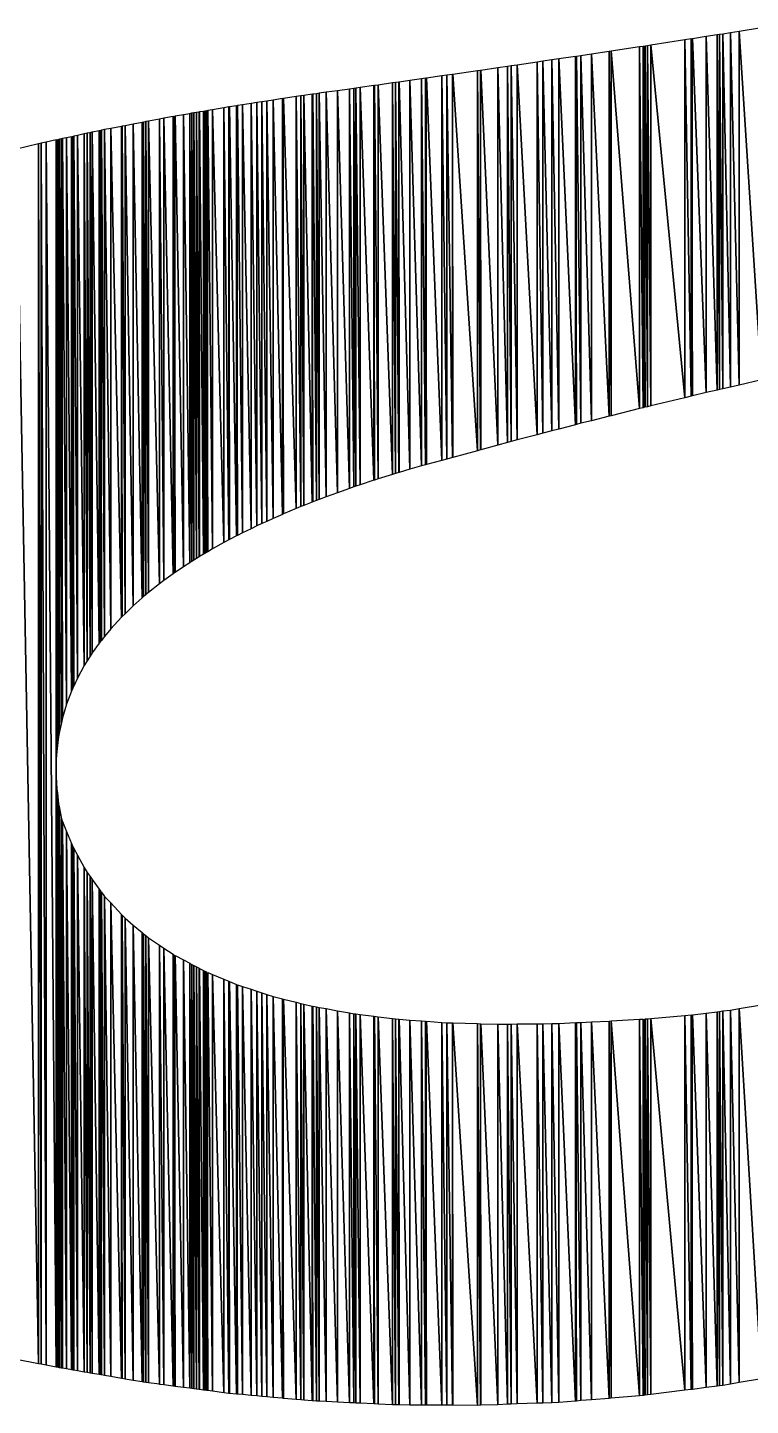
# Model space of a CAD drawing. Extents: x 0 to 4200, y 0 to 2970.
# Drawn here: x 3957.53 to 3964.98, y 308.74 to 322.96 of the extents above; entities that cross this region are included whole.
import ezdxf

# ---------------------------------------------------------------- set-up
doc = ezdxf.new("R2010")
doc.units = 0
doc.layers.get('0').update_dxf_attribs({"linetype": 'CONTINUOUS'})

msp = doc.modelspace()

# ---------------------------------------------------------------- linework, layer by layer
at = {"color": 7, "linetype": 'CONTINUOUS'}
for points in [[(3964.868711, 319.269702), (3964.778092, 322.908243), (3964.868711, 322.922419), (3964.868711, 319.269702)], [(3965.100396, 319.322586), (3964.868711, 322.922419), (3965.100396, 322.95947), (3965.100396, 319.322586)], [(3964.868711, 319.269702), (3964.868711, 322.922419), (3965.100396, 319.322586), (3964.868711, 319.269702)], [(3963.955712, 319.054866), (3963.922645, 322.77587), (3963.955712, 322.780939), (3963.955712, 319.054866)], [(3964.306673, 319.138918), (3963.955712, 322.780939), (3964.306673, 322.834745), (3964.306673, 319.138918)], [(3963.955712, 319.054866), (3963.955712, 322.780939), (3964.306673, 319.138918), (3963.955712, 319.054866)], [(3964.373182, 319.154847), (3964.306673, 322.834745), (3964.373182, 322.844942), (3964.373182, 319.154847)], [(3964.306673, 319.138918), (3964.306673, 322.834745), (3964.373182, 319.154847), (3964.306673, 319.138918)], [(3964.373182, 319.154847), (3964.373182, 322.844942), (3964.385479, 319.157792)], [(3964.385479, 319.157792), (3964.373182, 322.844942), (3964.385479, 319.157792)], [(3964.528558, 319.192058), (3964.385479, 322.846827), (3964.528558, 322.869209), (3964.528558, 319.192058)], [(3964.385479, 319.157792), (3964.385479, 322.846827), (3964.528558, 319.192058), (3964.385479, 319.157792)], [(3964.640267, 319.217557), (3964.528558, 322.869209), (3964.640267, 322.886683), (3964.640267, 319.217557)], [(3964.528558, 319.192058), (3964.528558, 322.869209), (3964.640267, 319.217557), (3964.528558, 319.192058)], [(3964.66707, 319.223675), (3964.640267, 322.886683), (3964.66707, 322.890876), (3964.66707, 319.223675)], [(3964.640267, 319.217557), (3964.640267, 322.886683), (3964.66707, 319.223675), (3964.640267, 319.217557)], [(3964.699866, 319.231161), (3964.66707, 322.890876), (3964.699866, 322.896006), (3964.699866, 319.231161)], [(3964.66707, 319.223675), (3964.66707, 322.890876), (3964.699866, 319.231161), (3964.66707, 319.223675)], [(3964.778092, 319.249017), (3964.699866, 322.896006), (3964.778092, 322.908243), (3964.778092, 319.249017)], [(3964.699866, 319.231161), (3964.699866, 322.896006), (3964.778092, 319.249017), (3964.699866, 319.231161)], [(3964.778092, 319.249017), (3964.778092, 322.908243), (3964.868711, 319.269702), (3964.778092, 319.249017)], [(3963.0073, 318.815735), (3962.936261, 322.628316), (3963.0073, 322.638828), (3963.0073, 318.815735)], [(3963.179423, 318.860652), (3963.0073, 322.638828), (3963.179423, 322.664298), (3963.179423, 318.860652)], [(3963.0073, 318.815735), (3963.0073, 322.638828), (3963.179423, 318.860652), (3963.0073, 318.815735)], [(3963.179423, 318.860652), (3963.179423, 322.664298), (3963.189394, 318.863254)], [(3963.189394, 318.863254), (3963.179423, 322.664298), (3963.189394, 318.863254)], [(3963.235921, 318.875396), (3963.189394, 322.665773), (3963.235921, 322.672658), (3963.235921, 318.875396)], [(3963.189394, 318.863254), (3963.189394, 322.665773), (3963.235921, 318.875396), (3963.189394, 318.863254)], [(3963.343406, 318.902309), (3963.235921, 322.672658), (3963.343406, 322.688563), (3963.343406, 318.902309)], [(3963.235921, 318.875396), (3963.235921, 322.672658), (3963.343406, 318.902309), (3963.235921, 318.875396)], [(3963.52568, 318.947948), (3963.343406, 322.688563), (3963.52568, 322.715997), (3963.52568, 318.947948)], [(3963.343406, 318.902309), (3963.343406, 322.688563), (3963.52568, 318.947948), (3963.343406, 318.902309)], [(3963.54961, 318.95394), (3963.52568, 322.715997), (3963.54961, 322.719598), (3963.54961, 318.95394)], [(3963.52568, 318.947948), (3963.52568, 322.715997), (3963.54961, 318.95394), (3963.52568, 318.947948)], [(3963.84036, 319.02674), (3963.54961, 322.719598), (3963.84036, 322.763358), (3963.84036, 319.02674)], [(3963.54961, 318.95394), (3963.54961, 322.719598), (3963.84036, 319.02674), (3963.54961, 318.95394)], [(3963.877039, 319.035924), (3963.84036, 322.763358), (3963.877039, 322.768878), (3963.877039, 319.035924)], [(3963.84036, 319.02674), (3963.84036, 322.763358), (3963.877039, 319.035924), (3963.84036, 319.02674)], [(3963.877039, 319.035924), (3963.877039, 322.768878), (3963.886191, 319.038216)], [(3963.886191, 319.038216), (3963.877039, 322.768878), (3963.886191, 319.038216)], [(3963.886191, 319.038216), (3963.886191, 322.770281), (3963.899409, 319.041381)], [(3963.899409, 319.041381), (3963.886191, 322.770281), (3963.899409, 319.041381)], [(3963.922645, 319.046946), (3963.899409, 322.772308), (3963.922645, 322.77587), (3963.922645, 319.046946)], [(3963.899409, 319.041381), (3963.899409, 322.772308), (3963.922645, 319.046946), (3963.899409, 319.041381)], [(3963.922645, 319.046946), (3963.922645, 322.77587), (3963.955712, 319.054866), (3963.922645, 319.046946)], [(3962.167906, 318.592477), (3961.913285, 322.479538), (3962.167906, 322.516101), (3962.167906, 318.592477)], [(3962.200614, 318.601348), (3962.167906, 322.516101), (3962.200614, 322.520798), (3962.200614, 318.601348)], [(3962.167906, 318.592477), (3962.167906, 322.516101), (3962.200614, 318.601348), (3962.167906, 318.592477)], [(3962.200614, 318.601348), (3962.200614, 322.520798), (3962.203944, 318.602252)], [(3962.203944, 318.602252), (3962.200614, 322.520798), (3962.203944, 318.602252)], [(3962.37844, 318.64958), (3962.203944, 322.521283), (3962.37844, 322.546704), (3962.37844, 318.64958)], [(3962.203944, 318.602252), (3962.203944, 322.521283), (3962.37844, 318.64958), (3962.203944, 318.602252)], [(3962.480325, 318.677214), (3962.37844, 322.546704), (3962.480325, 322.561547), (3962.480325, 318.677214)], [(3962.37844, 318.64958), (3962.37844, 322.546704), (3962.480325, 318.677214), (3962.37844, 318.64958)], [(3962.514734, 318.686546), (3962.480325, 322.561547), (3962.514734, 322.566559), (3962.514734, 318.686546)], [(3962.480325, 318.677214), (3962.480325, 322.561547), (3962.514734, 318.686546), (3962.480325, 318.677214)], [(3962.577834, 318.703661), (3962.514734, 322.566559), (3962.577834, 322.575752), (3962.577834, 318.703661)], [(3962.514734, 318.686546), (3962.514734, 322.566559), (3962.577834, 318.703661), (3962.514734, 318.686546)], [(3962.784592, 318.757617), (3962.577834, 322.575752), (3962.784592, 322.605873), (3962.784592, 318.757617)], [(3962.577834, 318.703661), (3962.577834, 322.575752), (3962.784592, 318.757617), (3962.577834, 318.703661)], [(3962.843826, 318.773075), (3962.784592, 322.605873), (3962.843826, 322.614638), (3962.843826, 318.773075)], [(3962.784592, 318.757617), (3962.784592, 322.605873), (3962.843826, 318.773075), (3962.784592, 318.757617)], [(3962.936261, 318.797197), (3962.843826, 322.614638), (3962.936261, 322.628316), (3962.936261, 318.797197)], [(3962.843826, 318.773075), (3962.843826, 322.614638), (3962.936261, 318.797197), (3962.843826, 318.773075)], [(3962.936261, 318.797197), (3962.936261, 322.628316), (3963.0073, 318.815735), (3962.936261, 318.797197)], [(3961.099343, 318.287128), (3960.957216, 322.343456), (3961.099343, 322.363594), (3961.099343, 318.287128)], [(3961.099343, 318.287128), (3961.099343, 322.363594), (3961.105859, 318.289157)], [(3961.105859, 318.289157), (3961.099343, 322.363594), (3961.105859, 318.289157)], [(3961.144859, 318.301307), (3961.105859, 322.364518), (3961.144859, 322.370044), (3961.144859, 318.301307)], [(3961.105859, 318.289157), (3961.105859, 322.364518), (3961.144859, 318.301307), (3961.105859, 318.289157)], [(3961.292277, 318.347233), (3961.144859, 322.370044), (3961.292277, 322.390932), (3961.292277, 318.347233)], [(3961.144859, 318.301307), (3961.144859, 322.370044), (3961.292277, 318.347233), (3961.144859, 318.301307)], [(3961.322195, 318.356554), (3961.292277, 322.390932), (3961.322195, 322.395172), (3961.322195, 318.356554)], [(3961.292277, 318.347233), (3961.292277, 322.390932), (3961.322195, 318.356554), (3961.292277, 318.347233)], [(3961.357514, 318.367557), (3961.322195, 322.395172), (3961.357514, 322.400176), (3961.357514, 318.367557)], [(3961.322195, 318.356554), (3961.322195, 322.395172), (3961.357514, 318.367557), (3961.322195, 318.356554)], [(3961.357514, 318.367557), (3961.357514, 322.400176), (3961.360212, 318.368397)], [(3961.360212, 318.368397), (3961.357514, 322.400176), (3961.360212, 318.368397)], [(3961.472652, 318.401042), (3961.360212, 322.400558), (3961.472652, 322.416491), (3961.472652, 318.401042)], [(3961.360212, 318.368397), (3961.360212, 322.400558), (3961.472652, 318.401042), (3961.360212, 318.368397)], [(3961.591483, 318.435543), (3961.472652, 322.416491), (3961.591483, 322.433328), (3961.591483, 318.435543)], [(3961.472652, 318.401042), (3961.472652, 322.416491), (3961.591483, 318.435543), (3961.472652, 318.401042)], [(3961.631103, 318.447046), (3961.591483, 322.433328), (3961.631103, 322.439018), (3961.631103, 318.447046)], [(3961.591483, 318.435543), (3961.591483, 322.433328), (3961.631103, 318.447046), (3961.591483, 318.435543)], [(3961.631103, 318.447046), (3961.631103, 322.439018), (3961.644584, 318.450695)], [(3961.644584, 318.450695), (3961.631103, 322.439018), (3961.644584, 318.450695)], [(3961.802131, 318.493333), (3961.644584, 322.440954), (3961.802131, 322.463577), (3961.802131, 318.493333)], [(3961.644584, 318.450695), (3961.644584, 322.440954), (3961.802131, 318.493333), (3961.644584, 318.450695)], [(3961.852196, 318.506883), (3961.802131, 322.463577), (3961.852196, 322.470766), (3961.852196, 318.506883)], [(3961.802131, 318.493333), (3961.802131, 322.463577), (3961.852196, 318.506883), (3961.802131, 318.493333)], [(3961.912019, 318.523073), (3961.852196, 322.470766), (3961.912019, 322.479356), (3961.912019, 318.523073)], [(3961.852196, 318.506883), (3961.852196, 322.470766), (3961.912019, 318.523073), (3961.852196, 318.506883)], [(3961.912019, 318.523073), (3961.912019, 322.479356), (3961.913285, 318.523417)], [(3961.913285, 318.523417), (3961.912019, 322.479356), (3961.913285, 318.523417)], [(3961.913285, 318.523417), (3961.913285, 322.479538), (3962.167906, 318.592477), (3961.913285, 318.523417)], [(3960.062652, 317.894062), (3959.99461, 322.204253), (3960.062652, 322.214781), (3960.062652, 317.894062)], [(3960.156011, 317.935851), (3960.062652, 322.214781), (3960.156011, 322.229227), (3960.156011, 317.935851)], [(3960.062652, 317.894062), (3960.062652, 322.214781), (3960.156011, 317.935851), (3960.062652, 317.894062)], [(3960.156011, 317.935851), (3960.156011, 322.229227), (3960.166971, 317.940405)], [(3960.166971, 317.940405), (3960.156011, 322.229227), (3960.166971, 317.940405)], [(3960.297824, 317.994773), (3960.166971, 322.230923), (3960.297824, 322.25117), (3960.297824, 317.994773)], [(3960.166971, 317.940405), (3960.166971, 322.230923), (3960.297824, 317.994773), (3960.166971, 317.940405)], [(3960.347666, 318.015481), (3960.297824, 322.25117), (3960.347666, 322.258145), (3960.347666, 318.015481)], [(3960.297824, 317.994773), (3960.297824, 322.25117), (3960.347666, 318.015481), (3960.297824, 317.994773)], [(3960.37683, 318.027599), (3960.347666, 322.258145), (3960.37683, 322.262227), (3960.37683, 318.027599)], [(3960.347666, 318.015481), (3960.347666, 322.258145), (3960.37683, 318.027599), (3960.347666, 318.015481)], [(3960.46276, 318.060779), (3960.37683, 322.262227), (3960.46276, 322.274253), (3960.46276, 318.060779)], [(3960.37683, 318.027599), (3960.37683, 322.262227), (3960.46276, 318.060779), (3960.37683, 318.027599)], [(3960.46276, 318.060779), (3960.46276, 322.274253), (3960.470185, 318.063646)], [(3960.470185, 318.063646), (3960.46276, 322.274253), (3960.470185, 318.063646)], [(3960.508524, 318.07845), (3960.470185, 322.275293), (3960.508524, 322.280659), (3960.508524, 318.07845)], [(3960.470185, 318.063646), (3960.470185, 322.275293), (3960.508524, 318.07845), (3960.470185, 318.063646)], [(3960.534298, 318.088402), (3960.508524, 322.280659), (3960.534298, 322.284266), (3960.534298, 318.088402)], [(3960.508524, 318.07845), (3960.508524, 322.280659), (3960.534298, 318.088402), (3960.508524, 318.07845)], [(3960.607656, 318.116728), (3960.534298, 322.284266), (3960.607656, 322.294533), (3960.607656, 318.116728)], [(3960.534298, 318.088402), (3960.534298, 322.284266), (3960.607656, 318.116728), (3960.534298, 318.088402)], [(3960.724472, 318.158689), (3960.607656, 322.294533), (3960.724472, 322.310882), (3960.724472, 318.158689)], [(3960.607656, 318.116728), (3960.607656, 322.294533), (3960.724472, 318.158689), (3960.607656, 318.116728)], [(3960.848493, 318.203238), (3960.724472, 322.310882), (3960.848493, 322.328239), (3960.848493, 318.203238)], [(3960.724472, 318.158689), (3960.724472, 322.310882), (3960.848493, 318.203238), (3960.724472, 318.158689)], [(3960.894374, 318.218581), (3960.848493, 322.328239), (3960.894374, 322.334661), (3960.894374, 318.218581)], [(3960.848493, 318.203238), (3960.848493, 322.328239), (3960.894374, 318.218581), (3960.848493, 318.203238)], [(3960.915791, 318.225744), (3960.894374, 322.334661), (3960.915791, 322.337658), (3960.915791, 318.225744)], [(3960.894374, 318.218581), (3960.894374, 322.334661), (3960.915791, 318.225744), (3960.894374, 318.218581)], [(3960.957216, 318.239597), (3960.915791, 322.337658), (3960.957216, 322.343456), (3960.957216, 318.239597)], [(3960.915791, 318.225744), (3960.915791, 322.337658), (3960.957216, 318.239597), (3960.915791, 318.225744)], [(3960.957216, 318.239597), (3960.957216, 322.343456), (3961.099343, 318.287128), (3960.957216, 318.239597)], [(3959.200393, 317.436864), (3959.135195, 322.062571), (3959.200393, 322.073869), (3959.200393, 317.436864)], [(3959.200393, 317.436864), (3959.200393, 322.073869), (3959.201878, 317.437856)], [(3959.201878, 317.437856), (3959.200393, 322.073869), (3959.201878, 317.437856)], [(3959.22276, 317.45067), (3959.201878, 322.074127), (3959.22276, 322.077745), (3959.22276, 317.45067)], [(3959.201878, 317.437856), (3959.201878, 322.074127), (3959.22276, 317.45067), (3959.201878, 317.437856)], [(3959.24293, 317.463046), (3959.22276, 322.077745), (3959.24293, 322.08124), (3959.24293, 317.463046)], [(3959.22276, 317.45067), (3959.22276, 322.077745), (3959.24293, 317.463046), (3959.22276, 317.45067)], [(3959.269677, 317.479458), (3959.24293, 322.08124), (3959.269677, 322.085875), (3959.269677, 317.479458)], [(3959.24293, 317.463046), (3959.24293, 322.08124), (3959.269677, 317.479458), (3959.24293, 317.463046)], [(3959.298733, 317.497287), (3959.269677, 322.085875), (3959.298733, 322.09091), (3959.298733, 317.497287)], [(3959.269677, 317.479458), (3959.269677, 322.085875), (3959.298733, 317.497287), (3959.269677, 317.479458)], [(3959.298733, 317.497287), (3959.298733, 322.09091), (3959.302701, 317.499722)], [(3959.302701, 317.499722), (3959.298733, 322.09091), (3959.302701, 317.499722)], [(3959.341703, 317.523654), (3959.302701, 322.091598), (3959.341703, 322.098357), (3959.341703, 317.523654)], [(3959.302701, 317.499722), (3959.302701, 322.091598), (3959.341703, 317.523654), (3959.302701, 317.499722)], [(3959.356885, 317.53297), (3959.341703, 322.098357), (3959.356885, 322.100988), (3959.356885, 317.53297)], [(3959.341703, 317.523654), (3959.341703, 322.098357), (3959.356885, 317.53297), (3959.341703, 317.523654)], [(3959.372722, 317.542688), (3959.356885, 322.100988), (3959.372722, 322.103732), (3959.372722, 317.542688)], [(3959.356885, 317.53297), (3959.356885, 322.100988), (3959.372722, 317.542688), (3959.356885, 317.53297)], [(3959.372722, 317.542688), (3959.372722, 322.103732), (3959.386384, 317.55041)], [(3959.386384, 317.55041), (3959.372722, 322.103732), (3959.386384, 317.55041)], [(3959.436443, 317.578707), (3959.386384, 322.106099), (3959.436443, 322.114774), (3959.436443, 317.578707)], [(3959.386384, 317.55041), (3959.386384, 322.106099), (3959.436443, 317.578707), (3959.386384, 317.55041)], [(3959.551501, 317.643743), (3959.436443, 322.114774), (3959.551501, 322.134712), (3959.551501, 317.643743)], [(3959.436443, 317.578707), (3959.436443, 322.114774), (3959.551501, 317.643743), (3959.436443, 317.578707)], [(3959.551501, 317.643743), (3959.551501, 322.134712), (3959.553553, 317.644904)], [(3959.553553, 317.644904), (3959.551501, 322.134712), (3959.553553, 317.644904)], [(3959.604189, 317.671333), (3959.553553, 322.135068), (3959.604189, 322.143843), (3959.604189, 317.671333)], [(3959.553553, 317.644904), (3959.553553, 322.135068), (3959.604189, 317.671333), (3959.553553, 317.644904)], [(3959.604189, 317.671333), (3959.604189, 322.143843), (3959.611894, 317.675354)], [(3959.611894, 317.675354), (3959.604189, 322.143843), (3959.611894, 317.675354)], [(3959.684479, 317.71324), (3959.611894, 322.145035), (3959.684479, 322.156266), (3959.684479, 317.71324)], [(3959.611894, 317.675354), (3959.611894, 322.145035), (3959.684479, 317.71324), (3959.611894, 317.675354)], [(3959.684479, 317.71324), (3959.684479, 322.156266), (3959.694033, 317.718227)], [(3959.694033, 317.718227), (3959.684479, 322.156266), (3959.694033, 317.718227)], [(3959.744376, 317.744503), (3959.694033, 322.157744), (3959.744376, 322.165534), (3959.744376, 317.744503)], [(3959.694033, 317.718227), (3959.694033, 322.157744), (3959.744376, 317.744503), (3959.694033, 317.718227)], [(3959.832981, 317.787294), (3959.744376, 322.165534), (3959.832981, 322.179244), (3959.832981, 317.787294)], [(3959.744376, 317.744503), (3959.744376, 322.165534), (3959.832981, 317.787294), (3959.744376, 317.744503)], [(3959.893144, 317.816349), (3959.832981, 322.179244), (3959.893144, 322.188553), (3959.893144, 317.816349)], [(3959.832981, 317.787294), (3959.832981, 322.179244), (3959.893144, 317.816349), (3959.832981, 317.787294)], [(3959.945194, 317.841486), (3959.893144, 322.188553), (3959.945194, 322.196607), (3959.945194, 317.841486)], [(3959.893144, 317.816349), (3959.893144, 322.188553), (3959.945194, 317.841486), (3959.893144, 317.816349)], [(3959.99461, 317.863606), (3959.945194, 322.196607), (3959.99461, 322.204253), (3959.99461, 317.863606)], [(3959.945194, 317.841486), (3959.945194, 322.196607), (3959.99461, 317.863606), (3959.945194, 317.841486)], [(3959.99461, 317.863606), (3959.99461, 322.204253), (3960.062652, 317.894062), (3959.99461, 317.863606)], [(3958.49734, 316.874485), (3958.386342, 321.921864), (3958.49734, 321.943313), (3958.49734, 316.874485)], [(3958.49734, 316.874485), (3958.49734, 321.943313), (3958.5032, 316.880196)], [(3958.5032, 316.880196), (3958.49734, 321.943313), (3958.5032, 316.880196)], [(3958.534089, 316.910304), (3958.5032, 321.944445), (3958.534089, 321.950414), (3958.534089, 316.910304)], [(3958.5032, 316.880196), (3958.5032, 321.944445), (3958.534089, 316.910304), (3958.5032, 316.880196)], [(3958.618303, 316.992386), (3958.534089, 321.950414), (3958.618303, 321.966688), (3958.618303, 316.992386)], [(3958.534089, 316.910304), (3958.534089, 321.950414), (3958.618303, 316.992386), (3958.534089, 316.910304)], [(3958.711168, 317.074155), (3958.618303, 321.966688), (3958.711168, 321.984633), (3958.711168, 317.074155)], [(3958.618303, 316.992386), (3958.618303, 321.966688), (3958.711168, 317.074155), (3958.618303, 316.992386)], [(3958.725309, 317.086607), (3958.711168, 321.984633), (3958.725309, 321.987365), (3958.725309, 317.086607)], [(3958.711168, 317.074155), (3958.711168, 321.984633), (3958.725309, 317.086607), (3958.711168, 317.074155)], [(3958.747337, 317.106003), (3958.725309, 321.987365), (3958.747337, 321.991622), (3958.747337, 317.106003)], [(3958.725309, 317.086607), (3958.725309, 321.987365), (3958.747337, 317.106003), (3958.725309, 317.086607)], [(3958.747337, 317.106003), (3958.747337, 321.991622), (3958.749235, 317.107674)], [(3958.749235, 317.107674), (3958.747337, 321.991622), (3958.749235, 317.107674)], [(3958.776931, 317.129822), (3958.749235, 321.991989), (3958.776931, 321.997341), (3958.776931, 317.129822)], [(3958.749235, 317.107674), (3958.749235, 321.991989), (3958.776931, 317.129822), (3958.749235, 317.107674)], [(3958.887727, 317.21842), (3958.776931, 321.997341), (3958.887727, 322.018751), (3958.887727, 317.21842)], [(3958.776931, 317.129822), (3958.776931, 321.997341), (3958.887727, 317.21842), (3958.776931, 317.129822)], [(3958.887727, 317.21842), (3958.887727, 322.018751), (3958.890138, 317.220349)], [(3958.890138, 317.220349), (3958.887727, 322.018751), (3958.890138, 317.220349)], [(3958.934706, 317.252859), (3958.890138, 322.019217), (3958.934706, 322.027829), (3958.934706, 317.252859)], [(3958.890138, 317.220349), (3958.890138, 322.019217), (3958.934706, 317.252859), (3958.890138, 317.220349)], [(3959.030021, 317.322387), (3958.934706, 322.027829), (3959.030021, 322.044346), (3959.030021, 317.322387)], [(3958.934706, 317.252859), (3958.934706, 322.027829), (3959.030021, 317.322387), (3958.934706, 317.252859)], [(3959.030021, 317.322387), (3959.030021, 322.044346), (3959.041018, 317.33041)], [(3959.041018, 317.33041), (3959.030021, 322.044346), (3959.041018, 317.33041)], [(3959.041018, 317.33041), (3959.041018, 322.046251), (3959.051191, 317.337204)], [(3959.051191, 317.337204), (3959.041018, 322.046251), (3959.051191, 317.337204)], [(3959.135195, 317.393315), (3959.051191, 322.048014), (3959.135195, 322.062571), (3959.135195, 317.393315)], [(3959.051191, 317.337204), (3959.051191, 322.048014), (3959.135195, 317.393315), (3959.051191, 317.337204)], [(3959.135195, 317.393315), (3959.135195, 322.062571), (3959.200393, 317.436864), (3959.135195, 317.393315)], [(3957.821945, 309.135956), (3957.719392, 321.780726), (3957.821945, 321.802749), (3957.821945, 309.135956)], [(3957.821945, 315.256097), (3957.821945, 321.802749), (3957.823583, 315.405305), (3957.821945, 315.256097)], [(3957.823583, 315.405305), (3957.821945, 321.802749), (3957.823583, 315.405305)], [(3957.823583, 315.405305), (3957.823583, 321.8031), (3957.830227, 315.489568), (3957.823583, 315.405305)], [(3957.830227, 315.489568), (3957.823583, 321.8031), (3957.830227, 315.489568)], [(3957.830227, 315.489568), (3957.830227, 321.804527), (3957.835143, 315.551907), (3957.830227, 315.489568)], [(3957.835143, 315.551907), (3957.830227, 321.804527), (3957.835143, 315.551907)], [(3957.835143, 315.551907), (3957.835143, 321.805583), (3957.848424, 315.640913), (3957.835143, 315.551907)], [(3957.848424, 315.640913), (3957.835143, 321.805583), (3957.848424, 315.640913)], [(3957.848424, 315.640913), (3957.848424, 321.808435), (3957.85663, 315.695902), (3957.848424, 315.640913)], [(3957.85663, 315.695902), (3957.848424, 321.808435), (3957.85663, 315.695902)], [(3957.876533, 315.785473), (3957.85663, 321.810197), (3957.876533, 321.814471), (3957.876533, 315.785473)], [(3957.85663, 315.695902), (3957.85663, 321.810197), (3957.876533, 315.785473), (3957.85663, 315.695902)], [(3957.876533, 315.785473), (3957.876533, 321.814471), (3957.888047, 315.837291), (3957.876533, 315.785473)], [(3957.888047, 315.837291), (3957.876533, 321.814471), (3957.888047, 315.837291)], [(3957.929399, 315.976073), (3957.888047, 321.816944), (3957.929399, 321.825824), (3957.929399, 315.976073)], [(3957.888047, 315.837291), (3957.888047, 321.816944), (3957.929399, 315.976073), (3957.888047, 315.837291)], [(3957.980688, 316.112246), (3957.929399, 321.825824), (3957.980688, 321.836838), (3957.980688, 316.112246)], [(3957.929399, 315.976073), (3957.929399, 321.825824), (3957.980688, 316.112246), (3957.929399, 315.976073)], [(3957.980688, 316.112246), (3957.980688, 321.836838), (3957.993886, 316.141033), (3957.980688, 316.112246)], [(3957.993886, 316.141033), (3957.980688, 321.836838), (3957.993886, 316.141033)], [(3957.993886, 316.141033), (3957.993886, 321.839672), (3958.004456, 316.164091), (3957.993886, 316.141033)], [(3958.004456, 316.164091), (3957.993886, 321.839672), (3958.004456, 316.164091)], [(3958.04192, 316.245811), (3958.004456, 321.841942), (3958.04192, 321.849987), (3958.04192, 316.245811)], [(3958.004456, 316.164091), (3958.004456, 321.841942), (3958.04192, 316.245811), (3958.004456, 316.164091)], [(3958.113097, 316.376766), (3958.04192, 321.849987), (3958.113097, 321.865272), (3958.113097, 316.376766)], [(3958.04192, 316.245811), (3958.04192, 321.849987), (3958.113097, 316.376766), (3958.04192, 316.245811)], [(3958.142584, 316.423415), (3958.113097, 321.865272), (3958.142584, 321.871604), (3958.142584, 316.423415)], [(3958.113097, 316.376766), (3958.113097, 321.865272), (3958.142584, 316.423415), (3958.113097, 316.376766)], [(3958.172889, 316.471358), (3958.142584, 321.871604), (3958.172889, 321.878112), (3958.172889, 316.471358)], [(3958.142584, 316.423415), (3958.142584, 321.871604), (3958.172889, 316.471358), (3958.142584, 316.423415)], [(3958.194224, 316.505112), (3958.172889, 321.878112), (3958.194224, 321.882693), (3958.194224, 316.505112)], [(3958.172889, 316.471358), (3958.172889, 321.878112), (3958.194224, 316.505112), (3958.172889, 316.471358)], [(3958.266677, 316.605133), (3958.194224, 321.882693), (3958.266677, 321.898252), (3958.266677, 316.605133)], [(3958.194224, 316.505112), (3958.194224, 321.882693), (3958.266677, 316.605133), (3958.194224, 316.505112)], [(3958.285305, 316.630848), (3958.266677, 321.898252), (3958.285305, 321.902252), (3958.285305, 316.630848)], [(3958.266677, 316.605133), (3958.266677, 321.898252), (3958.285305, 316.630848), (3958.266677, 316.605133)], [(3958.285305, 316.630848), (3958.285305, 321.902252), (3958.289373, 316.635805)], [(3958.289373, 316.635805), (3958.285305, 321.902252), (3958.289373, 316.635805)], [(3958.322646, 316.676352), (3958.289373, 321.903126), (3958.322646, 321.909555), (3958.322646, 316.676352)], [(3958.289373, 316.635805), (3958.289373, 321.903126), (3958.322646, 316.676352), (3958.289373, 316.635805)], [(3958.386342, 316.753972), (3958.322646, 321.909555), (3958.386342, 321.921864), (3958.386342, 316.753972)], [(3958.322646, 316.676352), (3958.322646, 321.909555), (3958.386342, 316.753972), (3958.322646, 316.676352)], [(3958.386342, 316.753972), (3958.386342, 321.921864), (3958.49734, 316.874485), (3958.386342, 316.753972)], [(3957.641487, 309.170237), (3957.414341, 321.709316), (3957.641487, 321.763376), (3957.641487, 309.170237)], [(3957.414341, 309.213388), (3957.414341, 321.709316), (3957.641487, 309.170237), (3957.414341, 309.213388)], [(3957.668192, 309.165164), (3957.641487, 321.763376), (3957.668192, 321.769731), (3957.668192, 309.165164)], [(3957.641487, 309.170237), (3957.641487, 321.763376), (3957.668192, 309.165164), (3957.641487, 309.170237)], [(3957.719392, 309.155438), (3957.668192, 321.769731), (3957.719392, 321.780726), (3957.719392, 309.155438)], [(3957.668192, 309.165164), (3957.668192, 321.769731), (3957.719392, 309.155438), (3957.668192, 309.165164)], [(3957.719392, 309.155438), (3957.719392, 321.780726), (3957.821945, 309.135956), (3957.719392, 309.155438)], [(3957.821945, 309.135956), (3957.821945, 315.256097), (3957.823583, 309.135645)], [(3957.823583, 309.135645), (3957.821945, 315.256097), (3957.823583, 315.226085), (3957.823583, 309.135645)], [(3957.823583, 309.135645), (3957.823583, 315.226085), (3957.830227, 309.134383)], [(3957.830227, 309.134383), (3957.823583, 315.226085), (3957.830227, 315.104285), (3957.830227, 309.134383)], [(3957.830227, 309.134383), (3957.830227, 315.104285), (3957.835143, 309.133449)], [(3957.835143, 309.133449), (3957.830227, 315.104285), (3957.835143, 315.062571), (3957.835143, 309.133449)], [(3957.835143, 309.133449), (3957.835143, 315.062571), (3957.848424, 309.130926)], [(3957.848424, 309.130926), (3957.835143, 315.062571), (3957.848424, 314.949867), (3957.848424, 309.130926)], [(3957.848424, 309.130926), (3957.848424, 314.949867), (3957.85663, 309.129367)], [(3957.85663, 309.129367), (3957.848424, 314.949867), (3957.85663, 314.90403), (3957.85663, 309.129367)], [(3957.85663, 309.129367), (3957.85663, 314.90403), (3957.876533, 309.125586), (3957.85663, 309.129367)], [(3957.876533, 309.125586), (3957.85663, 314.90403), (3957.876533, 314.792846), (3957.876533, 309.125586)], [(3957.876533, 309.125586), (3957.876533, 314.792846), (3957.888047, 309.123613)], [(3957.888047, 309.123613), (3957.876533, 314.792846), (3957.888047, 314.764631), (3957.888047, 309.123613)], [(3957.888047, 309.123613), (3957.888047, 314.764631), (3957.929399, 309.116529), (3957.888047, 309.123613)], [(3957.929399, 309.116529), (3957.888047, 314.764631), (3957.929399, 314.663301), (3957.929399, 309.116529)], [(3957.929399, 309.116529), (3957.929399, 314.663301), (3957.980688, 309.107742), (3957.929399, 309.116529)], [(3957.980688, 309.107742), (3957.929399, 314.663301), (3957.980688, 314.537619), (3957.980688, 309.107742)], [(3957.980688, 309.107742), (3957.980688, 314.537619), (3957.993886, 309.105481)], [(3957.993886, 309.105481), (3957.980688, 314.537619), (3957.993886, 314.505279), (3957.993886, 309.105481)], [(3957.993886, 309.105481), (3957.993886, 314.505279), (3958.004456, 309.10367)], [(3958.004456, 309.10367), (3957.993886, 314.505279), (3958.004456, 314.486329), (3958.004456, 309.10367)], [(3958.004456, 309.10367), (3958.004456, 314.486329), (3958.04192, 309.097252), (3958.004456, 309.10367)], [(3958.04192, 309.097252), (3958.004456, 314.486329), (3958.04192, 314.419168), (3958.04192, 309.097252)], [(3958.04192, 309.097252), (3958.04192, 314.419168), (3958.113097, 309.085058), (3958.04192, 309.097252)], [(3958.113097, 309.085058), (3958.04192, 314.419168), (3958.113097, 314.291567), (3958.113097, 309.085058)], [(3958.113097, 309.085058), (3958.113097, 314.291567), (3958.142584, 309.080007), (3958.113097, 309.085058)], [(3958.142584, 309.080007), (3958.113097, 314.291567), (3958.142584, 314.238706), (3958.142584, 309.080007)], [(3958.142584, 309.080007), (3958.142584, 314.238706), (3958.172889, 309.074815), (3958.142584, 309.080007)], [(3958.172889, 309.074815), (3958.142584, 314.238706), (3958.172889, 314.197373), (3958.172889, 309.074815)], [(3958.172889, 309.074815), (3958.172889, 314.197373), (3958.194224, 309.07116), (3958.172889, 309.074815)], [(3958.194224, 309.07116), (3958.172889, 314.197373), (3958.194224, 314.168273), (3958.194224, 309.07116)], [(3958.194224, 309.07116), (3958.194224, 314.168273), (3958.266677, 309.058747), (3958.194224, 309.07116)], [(3958.266677, 309.058747), (3958.194224, 314.168273), (3958.266677, 314.069454), (3958.266677, 309.058747)], [(3958.266677, 309.058747), (3958.266677, 314.069454), (3958.285305, 309.055556), (3958.266677, 309.058747)], [(3958.285305, 309.055556), (3958.266677, 314.069454), (3958.285305, 314.044048), (3958.285305, 309.055556)], [(3958.285305, 309.055556), (3958.285305, 314.044048), (3958.289373, 309.054859)], [(3958.289373, 309.054859), (3958.285305, 314.044048), (3958.289373, 309.054859)], [(3958.289373, 309.054859), (3958.289373, 314.038499), (3958.322646, 309.049159), (3958.289373, 309.054859)], [(3958.322646, 309.049159), (3958.289373, 314.038499), (3958.322646, 313.993118), (3958.322646, 309.049159)], [(3958.322646, 309.049159), (3958.322646, 313.993118), (3958.386342, 309.038247), (3958.322646, 309.049159)], [(3958.386342, 309.038247), (3958.322646, 313.993118), (3958.386342, 313.925456), (3958.386342, 309.038247)], [(3958.386342, 309.038247), (3958.386342, 313.925456), (3958.49734, 309.019231), (3958.386342, 309.038247)], [(3958.49734, 309.019231), (3958.386342, 313.925456), (3958.49734, 313.807546), (3958.49734, 309.019231)], [(3958.49734, 309.019231), (3958.49734, 313.807546), (3958.5032, 309.018227)], [(3958.5032, 309.018227), (3958.49734, 313.807546), (3958.5032, 309.018227)], [(3958.5032, 309.018227), (3958.5032, 313.801322), (3958.534089, 309.012935), (3958.5032, 309.018227)], [(3958.534089, 309.012935), (3958.5032, 313.801322), (3958.534089, 313.768509), (3958.534089, 309.012935)], [(3958.534089, 309.012935), (3958.534089, 313.768509), (3958.618303, 308.998508), (3958.534089, 309.012935)], [(3958.618303, 308.998508), (3958.534089, 313.768509), (3958.618303, 313.69789), (3958.618303, 308.998508)], [(3958.618303, 308.998508), (3958.618303, 313.69789), (3958.711168, 308.982598), (3958.618303, 308.998508)], [(3958.711168, 308.982598), (3958.618303, 313.69789), (3958.711168, 313.620017), (3958.711168, 308.982598)], [(3958.711168, 308.982598), (3958.711168, 313.620017), (3958.725309, 308.980176), (3958.711168, 308.982598)], [(3958.725309, 308.980176), (3958.711168, 313.620017), (3958.725309, 313.608158), (3958.725309, 308.980176)], [(3958.725309, 308.980176), (3958.725309, 313.608158), (3958.747337, 308.976402), (3958.725309, 308.980176)], [(3958.747337, 308.976402), (3958.725309, 313.608158), (3958.747337, 313.589686), (3958.747337, 308.976402)], [(3958.747337, 308.976402), (3958.747337, 313.589686), (3958.749235, 308.976153)], [(3958.749235, 308.976153), (3958.747337, 313.589686), (3958.749235, 308.976153)], [(3958.749235, 308.976153), (3958.749235, 313.588095), (3958.776931, 308.972529), (3958.749235, 308.976153)], [(3958.776931, 308.972529), (3958.749235, 313.588095), (3958.776931, 313.56487), (3958.776931, 308.972529)], [(3958.776931, 308.972529), (3958.776931, 313.56487), (3958.887727, 308.958031), (3958.776931, 308.972529)], [(3958.887727, 308.958031), (3958.776931, 313.56487), (3958.887727, 313.491072), (3958.887727, 308.958031)], [(3958.887727, 308.958031), (3958.887727, 313.491072), (3958.890138, 308.957716)], [(3958.890138, 308.957716), (3958.887727, 313.491072), (3958.890138, 308.957716)], [(3958.890138, 308.957716), (3958.890138, 313.489466), (3958.934706, 308.951884), (3958.890138, 308.957716)], [(3958.934706, 308.951884), (3958.890138, 313.489466), (3958.934706, 313.459781), (3958.934706, 308.951884)], [(3958.934706, 308.951884), (3958.934706, 313.459781), (3959.030021, 308.939411), (3958.934706, 308.951884)], [(3959.030021, 308.939411), (3958.934706, 313.459781), (3959.030021, 313.396294), (3959.030021, 308.939411)], [(3959.030021, 308.939411), (3959.030021, 313.396294), (3959.041018, 308.937972)], [(3959.041018, 308.937972), (3959.030021, 313.396294), (3959.041018, 308.937972)], [(3959.041018, 308.937972), (3959.041018, 313.388969), (3959.051191, 308.936641)], [(3959.051191, 308.936641), (3959.041018, 313.388969), (3959.051191, 308.936641)], [(3959.051191, 308.936641), (3959.051191, 313.382193), (3959.135195, 308.925649), (3959.051191, 308.936641)], [(3959.135195, 308.925649), (3959.051191, 313.382193), (3959.135195, 313.337752), (3959.135195, 308.925649)], [(3959.135195, 308.925649), (3959.135195, 313.337752), (3959.200393, 308.917118), (3959.135195, 308.925649)], [(3959.200393, 308.917118), (3959.135195, 313.337752), (3959.200393, 313.30326), (3959.200393, 308.917118)], [(3959.200393, 308.917118), (3959.200393, 313.30326), (3959.201878, 308.916923)], [(3959.201878, 308.916923), (3959.200393, 313.30326), (3959.201878, 308.916923)], [(3959.201878, 308.916923), (3959.201878, 313.302475), (3959.22276, 308.914191), (3959.201878, 308.916923)], [(3959.22276, 308.914191), (3959.201878, 313.302475), (3959.22276, 313.291427), (3959.22276, 308.914191)], [(3959.22276, 308.914191), (3959.22276, 313.291427), (3959.24293, 308.911551), (3959.22276, 308.914191)], [(3959.24293, 308.911551), (3959.22276, 313.291427), (3959.24293, 313.280757), (3959.24293, 308.911551)], [(3959.24293, 308.911551), (3959.24293, 313.280757), (3959.269677, 308.908052), (3959.24293, 308.911551)], [(3959.269677, 308.908052), (3959.24293, 313.280757), (3959.269677, 313.266607), (3959.269677, 308.908052)], [(3959.269677, 308.908052), (3959.269677, 313.266607), (3959.298733, 308.904249), (3959.269677, 308.908052)], [(3959.298733, 308.904249), (3959.269677, 313.266607), (3959.298733, 313.251235), (3959.298733, 308.904249)], [(3959.298733, 308.904249), (3959.298733, 313.251235), (3959.302701, 308.90373)], [(3959.302701, 308.90373), (3959.298733, 313.251235), (3959.302701, 308.90373)], [(3959.302701, 308.90373), (3959.302701, 313.249136), (3959.341703, 308.898627), (3959.302701, 308.90373)], [(3959.341703, 308.898627), (3959.302701, 313.249136), (3959.341703, 313.228503), (3959.341703, 308.898627)], [(3959.341703, 308.898627), (3959.341703, 313.228503), (3959.356885, 308.89664), (3959.341703, 308.898627)], [(3959.356885, 308.89664), (3959.341703, 313.228503), (3959.356885, 313.220471), (3959.356885, 308.89664)], [(3959.356885, 308.89664), (3959.356885, 313.220471), (3959.372722, 308.894568), (3959.356885, 308.89664)], [(3959.372722, 308.894568), (3959.356885, 313.220471), (3959.372722, 313.213859), (3959.372722, 308.894568)], [(3959.372722, 308.894568), (3959.372722, 313.213859), (3959.386384, 308.89278)], [(3959.386384, 308.89278), (3959.372722, 313.213859), (3959.386384, 308.89278)], [(3959.386384, 308.89278), (3959.386384, 313.208154), (3959.436443, 308.886229), (3959.386384, 308.89278)], [(3959.436443, 308.886229), (3959.386384, 313.208154), (3959.436443, 313.187252), (3959.436443, 308.886229)], [(3959.436443, 308.886229), (3959.436443, 313.187252), (3959.551501, 308.871174), (3959.436443, 308.886229)], [(3959.551501, 308.871174), (3959.436443, 313.187252), (3959.551501, 313.13921), (3959.551501, 308.871174)], [(3959.551501, 308.871174), (3959.551501, 313.13921), (3959.553553, 308.870905)], [(3959.553553, 308.870905), (3959.551501, 313.13921), (3959.553553, 308.870905)], [(3959.553553, 308.870905), (3959.553553, 313.138353), (3959.604189, 308.864279), (3959.553553, 308.870905)], [(3959.604189, 308.864279), (3959.553553, 313.138353), (3959.604189, 313.11721), (3959.604189, 308.864279)], [(3959.604189, 308.864279), (3959.604189, 313.11721), (3959.611894, 308.863271)], [(3959.611894, 308.863271), (3959.604189, 313.11721), (3959.611894, 308.863271)], [(3959.611894, 308.863271), (3959.611894, 313.113993), (3959.684479, 308.856752), (3959.611894, 308.863271)], [(3959.684479, 308.856752), (3959.611894, 313.113993), (3959.684479, 313.083685), (3959.684479, 308.856752)], [(3959.684479, 308.856752), (3959.684479, 313.083685), (3959.694033, 308.855894)], [(3959.694033, 308.855894), (3959.684479, 313.083685), (3959.694033, 308.855894)], [(3959.694033, 308.855894), (3959.694033, 313.079696), (3959.744376, 308.851373), (3959.694033, 308.855894)], [(3959.744376, 308.851373), (3959.694033, 313.079696), (3959.744376, 313.06333), (3959.744376, 308.851373)], [(3959.744376, 308.851373), (3959.744376, 313.06333), (3959.832981, 308.843415), (3959.744376, 308.851373)], [(3959.832981, 308.843415), (3959.744376, 313.06333), (3959.832981, 313.034525), (3959.832981, 308.843415)], [(3959.832981, 308.843415), (3959.832981, 313.034525), (3959.893144, 308.838012), (3959.832981, 308.843415)], [(3959.893144, 308.838012), (3959.832981, 313.034525), (3959.893144, 313.014966), (3959.893144, 308.838012)], [(3959.893144, 308.838012), (3959.893144, 313.014966), (3959.945194, 308.833337), (3959.893144, 308.838012)], [(3959.945194, 308.833337), (3959.893144, 313.014966), (3959.945194, 312.998045), (3959.945194, 308.833337)], [(3959.945194, 308.833337), (3959.945194, 312.998045), (3959.99461, 308.828899), (3959.945194, 308.833337)], [(3959.99461, 308.828899), (3959.945194, 312.998045), (3959.99461, 312.98198), (3959.99461, 308.828899)], [(3959.99461, 308.828899), (3959.99461, 312.98198), (3960.062652, 308.822788), (3959.99461, 308.828899)], [(3960.062652, 308.822788), (3959.99461, 312.98198), (3960.062652, 312.95986), (3960.062652, 308.822788)], [(3960.062652, 308.822788), (3960.062652, 312.95986), (3960.156011, 308.814404), (3960.062652, 308.822788)], [(3960.156011, 308.814404), (3960.062652, 312.95986), (3960.156011, 312.936782), (3960.156011, 308.814404)], [(3960.156011, 308.814404), (3960.156011, 312.936782), (3960.166971, 308.813419)], [(3960.166971, 308.813419), (3960.156011, 312.936782), (3960.166971, 308.813419)], [(3960.166971, 308.813419), (3960.166971, 312.934073), (3960.297824, 308.801667), (3960.166971, 308.813419)], [(3960.297824, 308.801667), (3960.166971, 312.934073), (3960.297824, 312.901727), (3960.297824, 308.801667)], [(3960.297824, 308.801667), (3960.297824, 312.901727), (3960.347666, 308.797191), (3960.297824, 308.801667)], [(3960.347666, 308.797191), (3960.297824, 312.901727), (3960.347666, 312.889406), (3960.347666, 308.797191)], [(3960.347666, 308.797191), (3960.347666, 312.889406), (3960.37683, 308.794572), (3960.347666, 308.797191)], [(3960.37683, 308.794572), (3960.347666, 312.889406), (3960.37683, 312.882197), (3960.37683, 308.794572)], [(3960.37683, 308.794572), (3960.37683, 312.882197), (3960.46276, 308.786854), (3960.37683, 308.794572)], [(3960.46276, 308.786854), (3960.37683, 312.882197), (3960.46276, 312.860955), (3960.46276, 308.786854)], [(3960.46276, 308.786854), (3960.46276, 312.860955), (3960.470185, 308.786187)], [(3960.470185, 308.786187), (3960.46276, 312.860955), (3960.470185, 308.786187)], [(3960.470185, 308.786187), (3960.470185, 312.859614), (3960.508524, 308.784341), (3960.470185, 308.786187)], [(3960.508524, 308.784341), (3960.470185, 312.859614), (3960.508524, 312.852687), (3960.508524, 308.784341)], [(3960.508524, 308.784341), (3960.508524, 312.852687), (3960.534298, 308.783099), (3960.508524, 308.784341)], [(3960.534298, 308.783099), (3960.508524, 312.852687), (3960.534298, 312.84803), (3960.534298, 308.783099)], [(3960.534298, 308.783099), (3960.534298, 312.84803), (3960.607656, 308.779565), (3960.534298, 308.783099)], [(3960.607656, 308.779565), (3960.534298, 312.84803), (3960.607656, 312.834776), (3960.607656, 308.779565)], [(3960.607656, 308.779565), (3960.607656, 312.834776), (3960.724472, 308.773938), (3960.607656, 308.779565)], [(3960.724472, 308.773938), (3960.607656, 312.834776), (3960.724472, 312.813671), (3960.724472, 308.773938)], [(3964.868711, 308.975442), (3964.778092, 312.820625), (3964.868711, 312.835316), (3964.868711, 308.975442)], [(3965.100396, 309.014718), (3964.868711, 312.835316), (3965.100396, 312.872876), (3965.100396, 309.014718)], [(3964.868711, 308.975442), (3964.868711, 312.835316), (3965.100396, 309.014718), (3964.868711, 308.975442)], [(3960.724472, 308.773938), (3960.724472, 312.813671), (3960.848493, 308.767964), (3960.724472, 308.773938)], [(3960.848493, 308.767964), (3960.724472, 312.813671), (3960.848493, 312.791264), (3960.848493, 308.767964)], [(3960.848493, 308.767964), (3960.848493, 312.791264), (3960.894374, 308.765754), (3960.848493, 308.767964)], [(3960.894374, 308.765754), (3960.848493, 312.791264), (3960.894374, 312.782974), (3960.894374, 308.765754)], [(3960.894374, 308.765754), (3960.894374, 312.782974), (3960.915791, 308.764722), (3960.894374, 308.765754)], [(3960.915791, 308.764722), (3960.894374, 312.782974), (3960.915791, 312.780335), (3960.915791, 308.764722)], [(3960.915791, 308.764722), (3960.915791, 312.780335), (3960.957216, 308.762726), (3960.915791, 308.764722)], [(3960.957216, 308.762726), (3960.915791, 312.780335), (3960.957216, 312.775231), (3960.957216, 308.762726)], [(3960.957216, 308.762726), (3960.957216, 312.775231), (3961.099343, 308.75588), (3960.957216, 308.762726)], [(3961.099343, 308.75588), (3960.957216, 312.775231), (3961.099343, 312.757719), (3961.099343, 308.75588)], [(3961.099343, 308.75588), (3961.099343, 312.757719), (3961.105859, 308.755566)], [(3961.105859, 308.755566), (3961.099343, 312.757719), (3961.105859, 308.755566)], [(3961.105859, 308.755566), (3961.105859, 312.756916), (3961.144859, 308.753687), (3961.105859, 308.755566)], [(3961.144859, 308.753687), (3961.105859, 312.756916), (3961.144859, 312.752111), (3961.144859, 308.753687)], [(3961.144859, 308.753687), (3961.144859, 312.752111), (3961.292277, 308.746586), (3961.144859, 308.753687)], [(3961.292277, 308.746586), (3961.144859, 312.752111), (3961.292277, 312.733947), (3961.292277, 308.746586)], [(3961.292277, 308.746586), (3961.292277, 312.733947), (3961.322195, 308.745145), (3961.292277, 308.746586)], [(3961.322195, 308.745145), (3961.292277, 312.733947), (3961.322195, 312.73026), (3961.322195, 308.745145)], [(3961.322195, 308.745145), (3961.322195, 312.73026), (3961.357514, 308.744936), (3961.322195, 308.745145)], [(3961.357514, 308.744936), (3961.322195, 312.73026), (3961.357514, 312.725908), (3961.357514, 308.744936)], [(3961.357514, 308.744936), (3961.357514, 312.725908), (3961.360212, 308.74492)], [(3961.360212, 308.74492), (3961.357514, 312.725908), (3961.360212, 308.74492)], [(3961.360212, 308.74492), (3961.360212, 312.725711), (3961.472652, 308.744254), (3961.360212, 308.74492)], [(3961.472652, 308.744254), (3961.360212, 312.725711), (3961.472652, 312.717493), (3961.472652, 308.744254)], [(3961.472652, 308.744254), (3961.472652, 312.717493), (3961.591483, 308.74355), (3961.472652, 308.744254)], [(3961.591483, 308.74355), (3961.472652, 312.717493), (3961.591483, 312.708807), (3961.591483, 308.74355)], [(3961.591483, 308.74355), (3961.591483, 312.708807), (3961.631103, 308.743316), (3961.591483, 308.74355)], [(3961.631103, 308.743316), (3961.591483, 312.708807), (3961.631103, 312.705911), (3961.631103, 308.743316)], [(3961.631103, 308.743316), (3961.631103, 312.705911), (3961.644584, 308.743236)], [(3961.644584, 308.743236), (3961.631103, 312.705911), (3961.644584, 308.743236)], [(3961.644584, 308.743236), (3961.644584, 312.704926), (3961.802131, 308.742303), (3961.644584, 308.743236)], [(3961.802131, 308.742303), (3961.644584, 312.704926), (3961.802131, 312.69341), (3961.802131, 308.742303)], [(3961.802131, 308.742303), (3961.802131, 312.69341), (3961.852196, 308.742006), (3961.802131, 308.742303)], [(3961.852196, 308.742006), (3961.802131, 312.69341), (3961.852196, 312.689751), (3961.852196, 308.742006)], [(3961.852196, 308.742006), (3961.852196, 312.689751), (3961.912019, 308.741652), (3961.852196, 308.742006)], [(3961.912019, 308.741652), (3961.852196, 312.689751), (3961.912019, 312.688016), (3961.912019, 308.741652)], [(3961.912019, 308.741652), (3961.912019, 312.688016), (3961.913285, 308.741645)], [(3961.913285, 308.741645), (3961.912019, 312.688016), (3961.913285, 308.741645)], [(3961.913285, 308.741645), (3961.913285, 312.68798), (3962.167906, 308.740137), (3961.913285, 308.741645)], [(3962.167906, 308.740137), (3961.913285, 312.68798), (3962.167906, 312.680597), (3962.167906, 308.740137)], [(3963.0073, 308.771157), (3962.936261, 312.680128), (3963.0073, 312.683324), (3963.0073, 308.771157)], [(3963.179423, 308.785009), (3963.0073, 312.683324), (3963.179423, 312.691068), (3963.179423, 308.785009)], [(3963.0073, 308.771157), (3963.0073, 312.683324), (3963.179423, 308.785009), (3963.0073, 308.771157)], [(3963.179423, 308.785009), (3963.179423, 312.691068), (3963.189394, 308.785812)], [(3963.189394, 308.785812), (3963.179423, 312.691068), (3963.189394, 308.785812)], [(3963.235921, 308.789556), (3963.189394, 312.691517), (3963.235921, 312.69361), (3963.235921, 308.789556)], [(3963.189394, 308.785812), (3963.189394, 312.691517), (3963.235921, 308.789556), (3963.189394, 308.785812)], [(3963.343406, 308.798206), (3963.235921, 312.69361), (3963.343406, 312.698446), (3963.343406, 308.798206)], [(3963.235921, 308.789556), (3963.235921, 312.69361), (3963.343406, 308.798206), (3963.235921, 308.789556)], [(3963.52568, 308.812875), (3963.343406, 312.698446), (3963.52568, 312.706647), (3963.52568, 308.812875)], [(3963.343406, 308.798206), (3963.343406, 312.698446), (3963.52568, 308.812875), (3963.343406, 308.798206)], [(3963.54961, 308.814801), (3963.52568, 312.706647), (3963.54961, 312.708048), (3963.54961, 308.814801)], [(3963.52568, 308.812875), (3963.52568, 312.706647), (3963.54961, 308.814801), (3963.52568, 308.812875)], [(3963.84036, 308.8382), (3963.54961, 312.708048), (3963.84036, 312.725075), (3963.84036, 308.8382)], [(3963.54961, 308.814801), (3963.54961, 312.708048), (3963.84036, 308.8382), (3963.54961, 308.814801)], [(3963.877039, 308.842773), (3963.84036, 312.725075), (3963.877039, 312.727223), (3963.877039, 308.842773)], [(3963.84036, 308.8382), (3963.84036, 312.725075), (3963.877039, 308.842773), (3963.84036, 308.8382)], [(3963.877039, 308.842773), (3963.877039, 312.727223), (3963.886191, 308.843914)], [(3963.886191, 308.843914), (3963.877039, 312.727223), (3963.886191, 308.843914)], [(3963.886191, 308.843914), (3963.886191, 312.727759), (3963.899409, 308.845561)], [(3963.899409, 308.845561), (3963.886191, 312.727759), (3963.899409, 308.845561)], [(3963.922645, 308.848458), (3963.899409, 312.728533), (3963.922645, 312.729894), (3963.922645, 308.848458)], [(3963.899409, 308.845561), (3963.899409, 312.728533), (3963.922645, 308.848458), (3963.899409, 308.845561)], [(3963.955712, 308.85258), (3963.922645, 312.729894), (3963.955712, 312.731831), (3963.955712, 308.85258)], [(3963.922645, 308.848458), (3963.922645, 312.729894), (3963.955712, 308.85258), (3963.922645, 308.848458)], [(3964.306673, 308.896331), (3963.955712, 312.731831), (3964.306673, 312.763771), (3964.306673, 308.896331)], [(3963.955712, 308.85258), (3963.955712, 312.731831), (3964.306673, 308.896331), (3963.955712, 308.85258)], [(3964.373182, 308.904622), (3964.306673, 312.763771), (3964.373182, 312.769824), (3964.373182, 308.904622)], [(3964.306673, 308.896331), (3964.306673, 312.763771), (3964.373182, 308.904622), (3964.306673, 308.896331)], [(3964.373182, 308.904622), (3964.373182, 312.769824), (3964.385479, 308.906155)], [(3964.385479, 308.906155), (3964.373182, 312.769824), (3964.385479, 308.906155)], [(3964.528558, 308.923992), (3964.385479, 312.771367), (3964.528558, 312.789318), (3964.528558, 308.923992)], [(3964.385479, 308.906155), (3964.385479, 312.771367), (3964.528558, 308.923992), (3964.385479, 308.906155)], [(3964.640267, 308.937918), (3964.528558, 312.789318), (3964.640267, 312.803333), (3964.640267, 308.937918)], [(3964.528558, 308.923992), (3964.528558, 312.789318), (3964.640267, 308.937918), (3964.528558, 308.923992)], [(3964.66707, 308.941259), (3964.640267, 312.803333), (3964.66707, 312.806696), (3964.66707, 308.941259)], [(3964.640267, 308.937918), (3964.640267, 312.803333), (3964.66707, 308.941259), (3964.640267, 308.937918)], [(3964.699866, 308.946819), (3964.66707, 312.806696), (3964.699866, 312.81081), (3964.699866, 308.946819)], [(3964.66707, 308.941259), (3964.66707, 312.806696), (3964.699866, 308.946819), (3964.66707, 308.941259)], [(3964.778092, 308.96008), (3964.699866, 312.81081), (3964.778092, 312.820625), (3964.778092, 308.96008)], [(3964.699866, 308.946819), (3964.699866, 312.81081), (3964.778092, 308.96008), (3964.699866, 308.946819)], [(3964.778092, 308.96008), (3964.778092, 312.820625), (3964.868711, 308.975442), (3964.778092, 308.96008)], [(3962.167906, 308.740137), (3962.167906, 312.680597), (3962.200614, 308.741346), (3962.167906, 308.740137)], [(3962.200614, 308.741346), (3962.167906, 312.680597), (3962.200614, 312.679649), (3962.200614, 308.741346)], [(3962.200614, 308.741346), (3962.200614, 312.679649), (3962.203944, 308.741469)], [(3962.203944, 308.741469), (3962.200614, 312.679649), (3962.203944, 308.741469)], [(3962.203944, 308.741469), (3962.203944, 312.679552), (3962.37844, 308.747917), (3962.203944, 308.741469)], [(3962.37844, 308.747917), (3962.203944, 312.679552), (3962.37844, 312.674493), (3962.37844, 308.747917)], [(3962.480325, 308.751683), (3962.37844, 312.674493), (3962.480325, 312.675522), (3962.480325, 308.751683)], [(3962.37844, 308.747917), (3962.37844, 312.674493), (3962.480325, 308.751683), (3962.37844, 308.747917)], [(3962.514734, 308.752954), (3962.480325, 312.675522), (3962.514734, 312.67587), (3962.514734, 308.752954)], [(3962.480325, 308.751683), (3962.480325, 312.675522), (3962.514734, 308.752954), (3962.480325, 308.751683)], [(3962.577834, 308.755286), (3962.514734, 312.67587), (3962.577834, 312.676507), (3962.577834, 308.755286)], [(3962.514734, 308.752954), (3962.514734, 312.67587), (3962.577834, 308.755286), (3962.514734, 308.752954)], [(3962.784592, 308.762927), (3962.577834, 312.676507), (3962.784592, 312.678596), (3962.784592, 308.762927)], [(3962.577834, 308.755286), (3962.577834, 312.676507), (3962.784592, 308.762927), (3962.577834, 308.755286)], [(3962.843826, 308.765116), (3962.784592, 312.678596), (3962.843826, 312.679194), (3962.843826, 308.765116)], [(3962.784592, 308.762927), (3962.784592, 312.678596), (3962.843826, 308.765116), (3962.784592, 308.762927)], [(3962.936261, 308.768532), (3962.843826, 312.679194), (3962.936261, 312.680128), (3962.936261, 308.768532)], [(3962.843826, 308.765116), (3962.843826, 312.679194), (3962.936261, 308.768532), (3962.843826, 308.765116)], [(3962.936261, 308.768532), (3962.936261, 312.680128), (3963.0073, 308.771157), (3962.936261, 308.768532)]]:
    msp.add_lwpolyline(points, close=True, dxfattribs=at)

doc.saveas('drawing.dxf')
